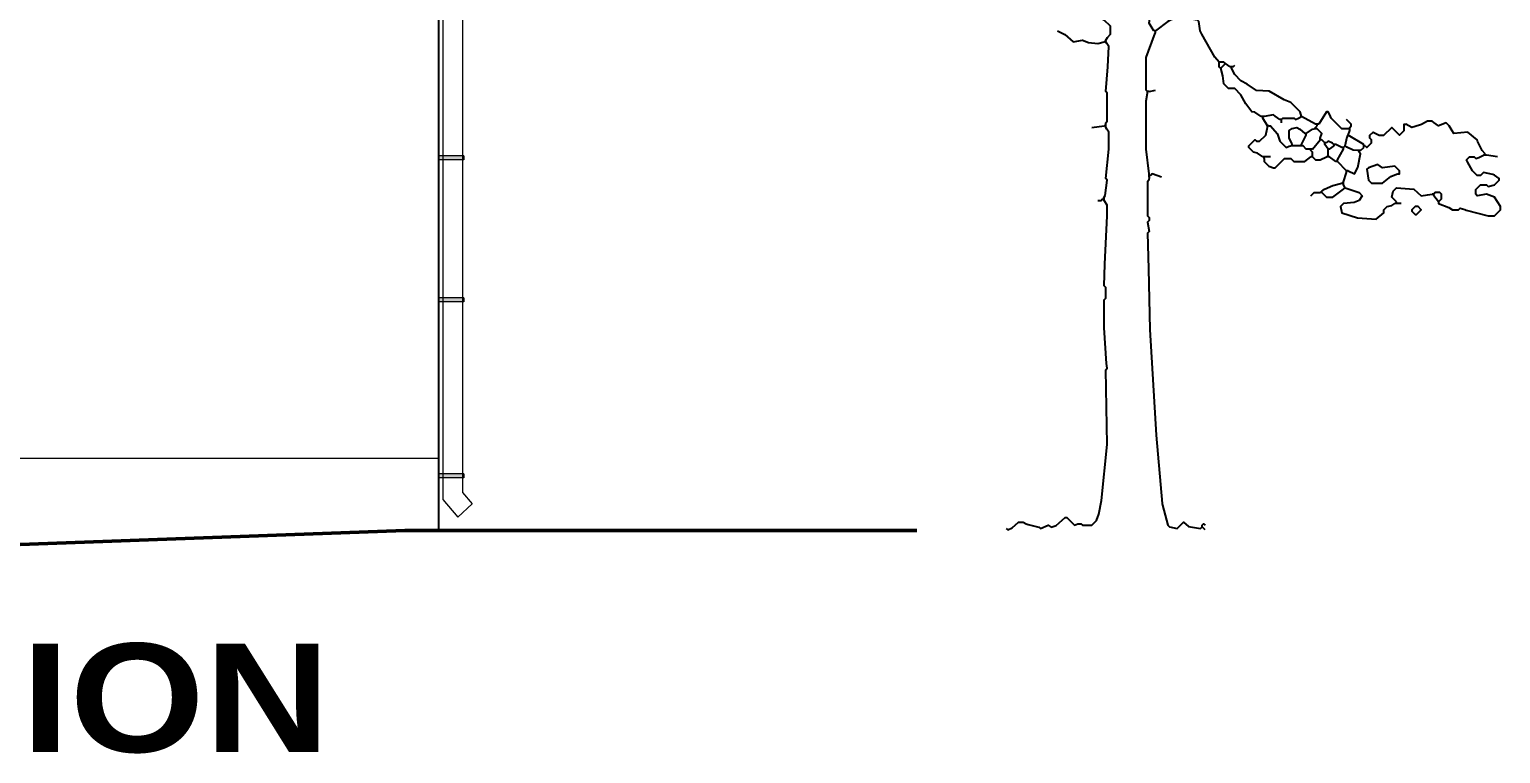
# Model space of a CAD drawing. Header units: metres. Extents: x -375439 to -92892, y 227570 to 490033.
# Drawn here: x -205294 to -197725, y 234307 to 238035 of the extents above; entities that cross this region are included whole.
import ezdxf

# ---------------------------------------------------------------- set-up
doc = ezdxf.new("R2010")
doc.units = ezdxf.units.M
doc.header["$MEASUREMENT"] = 0
doc.layers.add('.18', color=7, linetype='Continuous')
doc.layers.add('.20', color=7, linetype='Continuous')
for name, color, linetype, lineweight in [('.50', 7, 'Continuous', 50), ('furniture', 8, 'Continuous', 18), ('shades', 253, 'Continuous', 20)]:
    doc.layers.add(name, color=color, linetype=linetype, lineweight=lineweight)
doc.styles.get("Standard").update_dxf_attribs({"font": ''})
doc.styles.get('Standard').set_extended_font_data('Arial Black')

msp = doc.modelspace()

# ---------------------------------------------------------------- hatches: boundary and pattern name
at = {"layer": 'shades'}
h = msp.add_hatch(color=256, dxfattribs=at)
h.paths.add_polyline_path([(-203066.5, 237383.2), (-203059.2, 237383.2), (-203059.2, 237363.2), (-203066.5, 237363.2)])
h.paths.add_polyline_path([(-203166.5, 237383.2), (-203066.5, 237383.2), (-203066.5, 237363.2), (-203166.5, 237363.2)])
h.paths.add_polyline_path([(-203190, 237383.2), (-203166.5, 237383.2), (-203166.5, 237363.2), (-203190, 237363.2)])
h = msp.add_hatch(color=256, dxfattribs=at)
h.paths.add_polyline_path([(-203066.5, 236652.8), (-203059.2, 236652.8), (-203059.2, 236632.8), (-203066.5, 236632.8)])
h.paths.add_polyline_path([(-203166.5, 236652.8), (-203066.5, 236652.8), (-203066.5, 236632.8), (-203166.5, 236632.8)])
h.paths.add_polyline_path([(-203190, 236652.8), (-203166.5, 236652.8), (-203166.5, 236632.8), (-203190, 236632.8)])
h = msp.add_hatch(color=256, dxfattribs=at)
h.paths.add_polyline_path([(-203066.5, 235747.1), (-203059.2, 235747.1), (-203059.2, 235727.1), (-203066.5, 235727.1)])
h.paths.add_polyline_path([(-203166.5, 235747.1), (-203066.5, 235747.1), (-203066.5, 235727.1), (-203166.5, 235727.1)])
h.paths.add_polyline_path([(-203190, 235747.1), (-203166.5, 235747.1), (-203166.5, 235727.1), (-203190, 235727.1)])

# ---------------------------------------------------------------- linework, layer by layer
at = {"layer": '.18'}
msp.add_line((-203190, 238637.7), (-203190, 235455.3), dxfattribs=at)
at = {"layer": '.50'}
for p, q in [((-203362.2, 235455.3), (-215371.9, 235021.6)), ((-200728.4, 235455.3), (-203362.2, 235455.3))]:
    msp.add_line(p, q, dxfattribs=at)
at = {"linetype": 'Continuous'}
for points in [[(-199756.5, 237978.5), (-199746.7, 237993.3), (-199732.5, 238010.5), (-199732.5, 238050.5), (-199764.5, 238082.5), (-199814.1, 238111.3), (-199842.7, 238124.5), (-199926.3, 238200.6), (-200019.7, 238276.1), (-200028.7, 238278.8), (-200196.5, 238290.5), (-200220.5, 238314.5), (-200230.4, 238361.3), (-200260.5, 238426.5)], [(-199508.5, 238026.5), (-199518.1, 238041.7), (-199532.5, 238066.5), (-199524.5, 238130.5)], [(-199172.5, 237866.5), (-199194.6, 237892), (-199262.4, 238009.3), (-199270.9, 238028), (-199276.5, 238074.5), (-199284.5, 238082.5), (-199380.5, 238098.5), (-199427.7, 238080.9), (-199437.3, 238076.1), (-199500.5, 238026.5)], [(-200004.5, 238026.5), (-199966.2, 238008.6), (-199924.5, 237970.5), (-199876.5, 237978.5), (-199845.2, 237967.7), (-199796.5, 237962.5), (-199764.5, 237970.5)], [(-199540.5, 237714.5), (-199548.5, 237722.5), (-199548.5, 237890.5), (-199506.9, 238001.7), (-199500.5, 238018.5)], [(-199500.5, 238026.5), (-199508.5, 238026.5)], [(-199500.5, 238018.5), (-199500.5, 238026.5)], [(-199756.5, 237970.5), (-199764.5, 237970.5)], [(-199756.5, 237970.5), (-199756.5, 237978.5)], [(-199756.5, 237546.5), (-199754.9, 237553.7), (-199748.5, 237562.5), (-199748.5, 237706.5), (-199756.5, 237714.5), (-199744.9, 237842.2), (-199740.5, 237946.5), (-199750.1, 237961.7), (-199756.5, 237970.5)], [(-199172.5, 237858.5), (-199172.5, 237866.5)], [(-199164.5, 237866.5), (-199172.5, 237866.5)], [(-199164.5, 237834.5), (-199172.5, 237842.5), (-199172.5, 237858.5)], [(-199140.5, 237858.5), (-199148.5, 237866.5), (-199164.5, 237866.5)], [(-199164.5, 237834.5), (-199140.5, 237858.5)], [(-199116.5, 237842.5), (-199140.5, 237858.5)], [(-199100.5, 237842.5), (-199092.5, 237850.5)], [(-198956.5, 237586.5), (-198989.3, 237608.1), (-199004.5, 237610.5), (-199034.7, 237651.8), (-199060.5, 237698.5), (-199092.5, 237730.5), (-199124.5, 237730.5), (-199148.5, 237754.5), (-199154.1, 237795.3), (-199164.5, 237834.5)], [(-199108.5, 237842.5), (-199116.5, 237842.5)], [(-199108.5, 237834.5), (-199108.5, 237842.5)], [(-199100.5, 237842.5), (-199108.5, 237842.5)], [(-198748.5, 237586.5), (-198756.5, 237610.5), (-198804.5, 237658.5), (-198837.3, 237672.1), (-198915.8, 237717.4), (-198981.3, 237720.9), (-199029.3, 237752.9), (-199060.5, 237770.5), (-199092.5, 237802.5), (-199108.5, 237834.5)], [(-199532.5, 237290.5), (-199548.5, 237418.5), (-199548.5, 237666.5), (-199540.5, 237706.5)], [(-199540.5, 237706.5), (-199540.5, 237714.5)], [(-199532.5, 237714.5), (-199540.5, 237714.5)], [(-199532.5, 237714.5), (-199500.5, 237722.5)], [(-199756.5, 237538.5), (-199756.5, 237546.5)], [(-198948.5, 237586.5), (-198956.5, 237586.5)], [(-198948.5, 237578.5), (-198948.5, 237586.5)], [(-198940.5, 237586.5), (-198948.5, 237586.5)], [(-198924.5, 237538.5), (-198948.5, 237578.5)], [(-198860.5, 237570.5), (-198883.7, 237588.1), (-198892.5, 237594.5), (-198940.5, 237586.5)], [(-198852.5, 237570.5), (-198860.5, 237570.5)], [(-198852.5, 237570.5), (-198844.5, 237578.5), (-198788.5, 237578.5), (-198780.5, 237570.5), (-198763.7, 237576.9), (-198748.5, 237586.5)], [(-198852.5, 237562.5), (-198852.5, 237570.5)], [(-198852.5, 237554.5), (-198852.5, 237562.5)], [(-198676.5, 237546.5), (-198748.5, 237586.5)], [(-198668.5, 237546.5), (-198676.5, 237546.5)], [(-198668.5, 237538.5), (-198668.5, 237546.5)], [(-198660.5, 237546.5), (-198668.5, 237546.5)], [(-198508.5, 237522.5), (-198540.5, 237522.5), (-198596.5, 237578.5), (-198602.9, 237595.3), (-198612.5, 237610.5), (-198620.5, 237610.5), (-198660.5, 237546.5)], [(-198500.5, 237530.5), (-198492.5, 237538.5), (-198492.5, 237546.5), (-198516.5, 237570.5)], [(-198220.5, 237538.5), (-198220.5, 237546.5), (-198212.5, 237546.5)], [(-197804.5, 237394.5), (-197818.7, 237411.8), (-197842.9, 237459.3), (-197844.5, 237466.5), (-197892.5, 237506.5), (-197964.5, 237498.5), (-197974.4, 237513.3), (-197988.5, 237538.5), (-198004.5, 237554.5), (-198044.5, 237538.5), (-198067.7, 237556.1), (-198076.5, 237562.5), (-198100.5, 237562.5), (-198131.7, 237544.9), (-198141.3, 237540.9), (-198180.5, 237530.5), (-198212.5, 237546.5)], [(-199828.5, 237530.5), (-199764.5, 237538.5)], [(-199756.5, 237538.5), (-199764.5, 237538.5)], [(-199764.5, 237170.5), (-199759.9, 237179), (-199748.5, 237258.5), (-199756.5, 237266.5), (-199740.5, 237418.5), (-199740.5, 237506.5), (-199750.1, 237521.7), (-199756.5, 237530.5)], [(-199756.5, 237530.5), (-199756.5, 237538.5)], [(-198948.5, 237378.5), (-198974.9, 237397.7), (-198996.5, 237402.5), (-199020.5, 237426.5), (-199020.5, 237434.5), (-198988.5, 237466.5), (-198980.5, 237458.5), (-198964.5, 237458.5), (-198932.5, 237490.5), (-198926.1, 237523.3), (-198924.5, 237530.5)], [(-198924.5, 237530.5), (-198924.5, 237538.5)], [(-198916.5, 237538.5), (-198924.5, 237538.5)], [(-198916.5, 237538.5), (-198908.5, 237538.5), (-198874.9, 237499.3), (-198870.1, 237489.7), (-198860.5, 237458.5), (-198828.5, 237426.5), (-198811.7, 237432.9), (-198804.5, 237434.5)], [(-198796.5, 237442.5), (-198798.1, 237449.7), (-198812.5, 237474.5), (-198812.5, 237514.5), (-198797.3, 237524.1), (-198772.5, 237530.5), (-198758, 237520.6), (-198732.5, 237498.5)], [(-198748.5, 237442.5), (-198724.5, 237490.5)], [(-198724.5, 237498.5), (-198732.5, 237498.5)], [(-198724.5, 237498.5), (-198691.7, 237520.9), (-198684.5, 237522.5)], [(-198724.5, 237490.5), (-198724.5, 237498.5)], [(-198676.5, 237522.5), (-198684.5, 237522.5)], [(-198676.5, 237530.5), (-198668.5, 237538.5)], [(-198676.5, 237522.5), (-198676.5, 237530.5)], [(-198668.5, 237522.5), (-198676.5, 237522.5)], [(-198652.5, 237474.5), (-198644.5, 237498.5), (-198668.5, 237522.5)], [(-198652.5, 237466.5), (-198652.5, 237474.5)], [(-198524.5, 237434.5), (-198514.1, 237481.7), (-198508.5, 237490.5)], [(-198500.5, 237522.5), (-198508.5, 237522.5)], [(-198508.5, 237490.5), (-198500.5, 237514.5)], [(-198428.5, 237442.5), (-198508.5, 237490.5)], [(-198500.5, 237522.5), (-198500.5, 237530.5)], [(-198500.5, 237514.5), (-198500.5, 237522.5)], [(-198420.5, 237434.5), (-198412.5, 237426.5), (-198388.5, 237450.5), (-198388.5, 237466.5), (-198396.5, 237474.5), (-198396.5, 237490.5), (-198380.5, 237506.5), (-198348.5, 237490.5), (-198324.5, 237490.5), (-198284.5, 237530.5), (-198244.5, 237490.5), (-198220.5, 237514.5), (-198220.5, 237538.5)], [(-198796.5, 237434.5), (-198804.5, 237434.5)], [(-198796.5, 237434.5), (-198796.5, 237442.5)], [(-198788.5, 237434.5), (-198796.5, 237434.5)], [(-198756.5, 237434.5), (-198788.5, 237434.5)], [(-198748.5, 237434.5), (-198756.5, 237434.5)], [(-198748.5, 237434.5), (-198748.5, 237442.5)], [(-198740.5, 237434.5), (-198748.5, 237434.5)], [(-198708.5, 237418.5), (-198724.5, 237418.5), (-198740.5, 237434.5)], [(-198700.5, 237418.5), (-198708.5, 237418.5)], [(-198700.5, 237410.5), (-198700.5, 237418.5)], [(-198692.5, 237418.5), (-198700.5, 237418.5)], [(-198692.5, 237386.5), (-198692.5, 237402.5), (-198700.5, 237410.5)], [(-198692.5, 237418.5), (-198652.5, 237466.5)], [(-198644.5, 237466.5), (-198652.5, 237466.5)], [(-198628.5, 237450.5), (-198644.5, 237466.5)], [(-198628.5, 237442.5), (-198628.5, 237450.5)], [(-198620.5, 237450.5), (-198628.5, 237450.5)], [(-198612.5, 237418.5), (-198628.5, 237442.5)], [(-198580.5, 237442.5), (-198589.3, 237448.9), (-198612.5, 237458.5), (-198620.5, 237450.5)], [(-198612.5, 237410.5), (-198612.5, 237418.5)], [(-198604.5, 237418.5), (-198612.5, 237418.5)], [(-198612.5, 237386.5), (-198612.5, 237410.5)], [(-198604.5, 237418.5), (-198580.5, 237434.5)], [(-198580.5, 237434.5), (-198580.5, 237442.5)], [(-198572.5, 237442.5), (-198580.5, 237442.5)], [(-198540.5, 237426.5), (-198572.5, 237442.5)], [(-198564.5, 237362.5), (-198532.5, 237418.5)], [(-198532.5, 237426.5), (-198540.5, 237426.5)], [(-198532.5, 237426.5), (-198524.5, 237434.5)], [(-198532.5, 237418.5), (-198532.5, 237426.5)], [(-198460.5, 237410.5), (-198483.8, 237413.4), (-198515.7, 237428.1), (-198524.5, 237434.5)], [(-198508.5, 237306.5), (-198476.5, 237290.5), (-198458.5, 237323.9), (-198444.5, 237394.5), (-198452.5, 237402.5)], [(-198452.5, 237410.5), (-198460.5, 237410.5)], [(-198452.5, 237402.5), (-198452.5, 237410.5)], [(-198444.5, 237410.5), (-198452.5, 237410.5)], [(-198444.5, 237410.5), (-198428.5, 237426.5)], [(-198428.5, 237434.5), (-198428.5, 237442.5)], [(-198428.5, 237426.5), (-198428.5, 237434.5)], [(-198420.5, 237434.5), (-198428.5, 237434.5)], [(-197804.5, 237386.5), (-197804.5, 237394.5)], [(-198940.5, 237378.5), (-198948.5, 237378.5)], [(-198940.5, 237370.5), (-198940.5, 237354.5), (-198916.5, 237330.5), (-198892.5, 237322.5), (-198884.5, 237322.5), (-198836.5, 237370.5), (-198804.5, 237370.5), (-198788.5, 237354.5), (-198732.5, 237354.5), (-198700.5, 237378.5)], [(-198940.5, 237370.5), (-198940.5, 237378.5)], [(-198932.5, 237378.5), (-198940.5, 237378.5)], [(-198908.5, 237378.5), (-198932.5, 237378.5)], [(-198692.5, 237378.5), (-198700.5, 237378.5)], [(-198692.5, 237378.5), (-198692.5, 237386.5)], [(-198692.5, 237378.5), (-198676.5, 237362.5), (-198652.5, 237362.5), (-198620.5, 237378.5)], [(-198612.5, 237378.5), (-198620.5, 237378.5)], [(-198612.5, 237378.5), (-198612.5, 237386.5)], [(-198604.5, 237378.5), (-198612.5, 237378.5)], [(-198572.5, 237354.5), (-198604.5, 237378.5)], [(-198564.5, 237354.5), (-198572.5, 237354.5)], [(-198564.5, 237354.5), (-198564.5, 237362.5)], [(-198516.5, 237306.5), (-198564.5, 237354.5)], [(-198244.5, 237298.5), (-198244.5, 237306.5), (-198268.5, 237330.5), (-198332.5, 237322.5), (-198356.5, 237338.5), (-198404.5, 237322.5), (-198412.5, 237314.5), (-198404.5, 237258.5), (-198388.5, 237242.5), (-198332.5, 237242.5), (-198289.2, 237277.2), (-198259.7, 237288.9), (-198252.5, 237290.5)], [(-198044.5, 237146.5), (-198044.5, 237138.5), (-197990.2, 237118.4), (-197972.5, 237106.5), (-197940.5, 237106.5), (-197932.5, 237114.5), (-197907.7, 237108.1), (-197901.3, 237104.9), (-197788.5, 237074.5), (-197756.5, 237074.5), (-197724.5, 237106.5), (-197724.5, 237122.5), (-197756.5, 237170.5), (-197796.5, 237186.5), (-197844.5, 237178.5), (-197852.5, 237186.5), (-197852.5, 237210.5), (-197828.5, 237234.5), (-197796.5, 237234.5), (-197788.5, 237226.5), (-197756.5, 237234.5), (-197732.5, 237258.5), (-197732.5, 237266.5), (-197755.7, 237284.1), (-197765.2, 237287.7), (-197812.5, 237298.5), (-197828.5, 237282.5), (-197844.5, 237282.5), (-197868.5, 237306.5), (-197894.1, 237353.7), (-197900.5, 237362.5), (-197884.5, 237378.5), (-197860.5, 237378.5), (-197852.5, 237370.5), (-197835.7, 237376.1), (-197812.5, 237386.5)], [(-197804.5, 237386.5), (-197812.5, 237386.5)], [(-197796.5, 237386.5), (-197804.5, 237386.5)], [(-197740.5, 237378.5), (-197796.5, 237386.5)], [(-199532.5, 237274.5), (-199534.9, 237259.3), (-199540.5, 237250.5), (-199540.5, 237074.5), (-199532.5, 237066.5), (-199532.5, 237050.5), (-199540.5, 237042.5), (-199532.5, 236994.5), (-199540.5, 236986.5), (-199536.4, 236802.5), (-199528.6, 236490.6), (-199496.8, 235946.8), (-199465.3, 235595.1), (-199463.6, 235585.9), (-199436.5, 235482.5), (-199428.5, 235474.5), (-199388.5, 235466.5), (-199356.5, 235498.5), (-199331.1, 235476.5), (-199268.5, 235466.5), (-199260.5, 235474.5)], [(-199532.5, 237282.5), (-199532.5, 237290.5)], [(-199532.5, 237274.5), (-199532.5, 237282.5)], [(-199524.5, 237282.5), (-199532.5, 237282.5)], [(-199468.5, 237274.5), (-199516.5, 237290.5), (-199524.5, 237282.5)], [(-198532.5, 237250.5), (-198516.5, 237298.5)], [(-198532.5, 237242.5), (-198532.5, 237250.5)], [(-198516.5, 237298.5), (-198516.5, 237306.5)], [(-198508.5, 237306.5), (-198516.5, 237306.5)], [(-198252.5, 237290.5), (-198244.5, 237290.5), (-198244.5, 237298.5)], [(-199764.5, 237162.5), (-199764.5, 237170.5)], [(-198700.5, 237178.5), (-198684.5, 237194.5), (-198652.5, 237194.5)], [(-198644.5, 237194.5), (-198652.5, 237194.5)], [(-198644.5, 237202.5), (-198629.8, 237212.4), (-198587.8, 237231.7), (-198540.5, 237242.5)], [(-198644.5, 237194.5), (-198620.5, 237170.5), (-198588.5, 237170.5), (-198533.3, 237212.1), (-198524.5, 237218.5)], [(-198644.5, 237194.5), (-198644.5, 237202.5)], [(-198524.5, 237218.5), (-198452.5, 237194.5), (-198436.5, 237178.5), (-198452.5, 237154.5), (-198477.8, 237144.5), (-198532.5, 237138.5), (-198548.5, 237122.5), (-198540.5, 237090.5), (-198461.3, 237064.9), (-198364.5, 237058.5), (-198324.5, 237090.5), (-198324.5, 237106.5), (-198308.5, 237122.5), (-198283.7, 237128.9), (-198268.5, 237138.5)], [(-198532.5, 237242.5), (-198540.5, 237242.5)], [(-198532.5, 237234.5), (-198532.5, 237242.5)], [(-198524.5, 237218.5), (-198532.5, 237234.5)], [(-198260.5, 237146.5), (-198284.5, 237170.5), (-198276.5, 237202.5), (-198260.5, 237218.5), (-198171.7, 237212.1), (-198132.5, 237178.5), (-198099.8, 237183.7), (-198076.5, 237186.5)], [(-198068.5, 237186.5), (-198076.5, 237186.5)], [(-198044.5, 237146.5), (-198028.5, 237162.5), (-198028.5, 237186.5), (-198036.5, 237194.5), (-198060.5, 237194.5), (-198068.5, 237186.5)], [(-198068.5, 237178.5), (-198068.5, 237186.5)], [(-198044.5, 237146.5), (-198068.5, 237178.5)], [(-200268.5, 235466.5), (-200260.5, 235458.5), (-200238.1, 235468.5), (-200204.5, 235498.5), (-200180.5, 235498.5), (-200165.3, 235488.9), (-200156, 235485.8), (-200101.3, 235472.9), (-200092.5, 235466.5), (-200052.5, 235482.5), (-200037.3, 235472.9), (-200011.3, 235480.7), (-199964.5, 235522.5), (-199956.5, 235522.5), (-199916.5, 235482.5), (-199900.5, 235490.5), (-199884.5, 235490.5), (-199876.5, 235482.5), (-199828.5, 235482.5), (-199804.5, 235506.5), (-199790.9, 235539.3), (-199777.2, 235610.1), (-199748.5, 235898.5), (-199756.5, 236282.5), (-199748.5, 236290.5), (-199752.7, 236314.7), (-199764.5, 236498.5), (-199764.5, 236642.5), (-199756.5, 236650.5), (-199756.5, 236706.5), (-199764.5, 236714.5), (-199760.4, 236826.7), (-199748.5, 237074.5), (-199748.5, 237130.5), (-199764.5, 237154.5)], [(-199796.5, 237154.5), (-199780.5, 237154.5), (-199772.5, 237162.5)], [(-199764.5, 237162.5), (-199772.5, 237162.5)], [(-199764.5, 237154.5), (-199764.5, 237162.5)], [(-198260.5, 237138.5), (-198268.5, 237138.5)], [(-198260.5, 237138.5), (-198260.5, 237146.5)], [(-198252.5, 237138.5), (-198260.5, 237138.5)], [(-198236.5, 237138.5), (-198252.5, 237138.5)], [(-198156.5, 237082.5), (-198132.5, 237106.5), (-198148.5, 237122.5), (-198164.5, 237122.5), (-198180.5, 237106.5), (-198180.5, 237098.5), (-198164.5, 237082.5), (-198156.5, 237082.5)], [(-199260.5, 235474.5), (-199260.5, 235482.5), (-199252.5, 235490.5), (-199244.5, 235482.5)], [(-199244.5, 235458.5), (-199260.5, 235474.5)]]:
    msp.add_lwpolyline(points, dxfattribs=at)
at = {"layer": 'furniture'}
msp.add_line((-206390, 235827.7), (-203190, 235827.7), dxfattribs=at)
at = {"layer": 'shades'}
for p, q in [((-203166.5, 240713.9), (-203166.5, 235615.1)), ((-203066.5, 240633.5), (-203066.5, 235651.5)), ((-203059.2, 237383.2), (-203190, 237383.2)), ((-203059.2, 237363.2), (-203190, 237363.2)), ((-203059.2, 237383.2), (-203059.2, 237363.2)), ((-203059.2, 236652.8), (-203190, 236652.8)), ((-203059.2, 236652.8), (-203059.2, 236632.8)), ((-203059.2, 236632.8), (-203190, 236632.8)), ((-203059.2, 235747.1), (-203190, 235747.1)), ((-203059.2, 235747.1), (-203059.2, 235727.1)), ((-203059.2, 235727.1), (-203190, 235727.1)), ((-203166.5, 235615.1), (-203090, 235524.2)), ((-203016.7, 235592.5), (-203090, 235524.2)), ((-203066.5, 235651.5), (-203016.7, 235592.5))]:
    msp.add_line(p, q, dxfattribs=at)

# ---------------------------------------------------------------- texts
at = {"layer": '.20'}
msp.add_text('SIDE ELEVATION', height=558.665, dxfattribs=at).set_placement((-211192.3, 234315.1))

doc.saveas('drawing.dxf')
